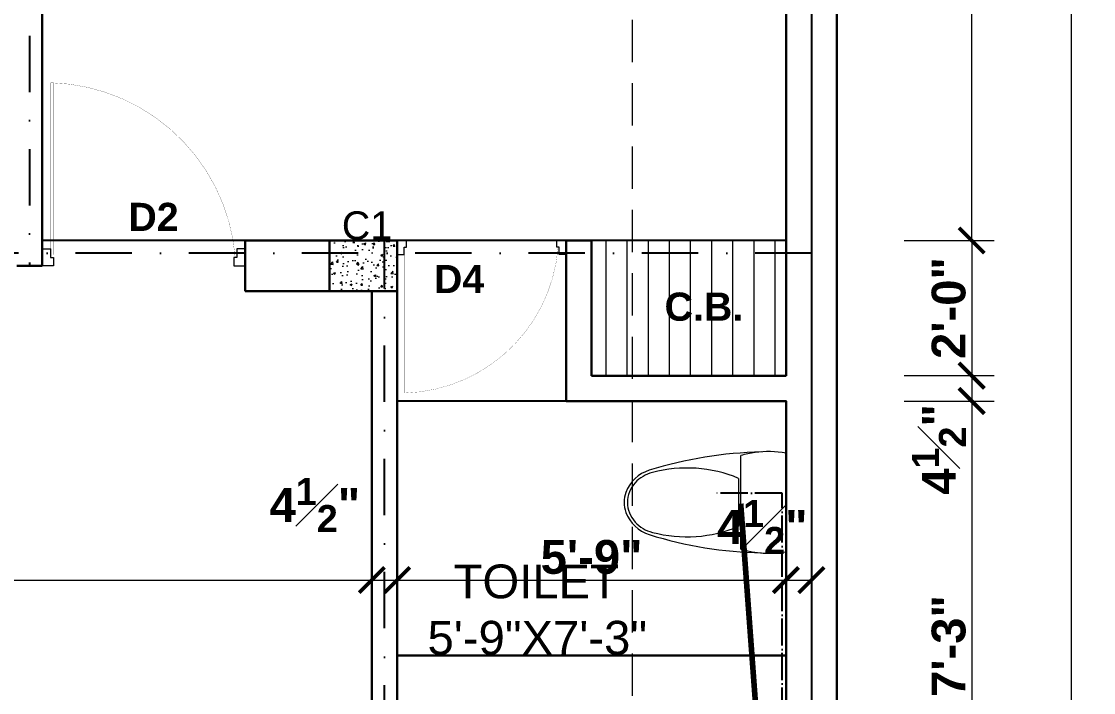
# Model space of a CAD drawing. Header units: feet. Extents: x 12125 to 16886, y -11859 to -10215.
# Drawn here: x 14483.2 to 14673.5, y -11192.2 to -11073.1 of the extents above; entities that cross this region are included whole.
import ezdxf

# ---------------------------------------------------------------- set-up
doc = ezdxf.new("R2010")
doc.units = ezdxf.units.FT
doc.header["$MEASUREMENT"] = 0
doc.header["$PDMODE"] = 2
for name, pattern in [('ACAD_ISO04W100', [30, 24, -3, 0, -3]), ('DASHDOT', [1, 0.5, -0.25, 0, -0.25]), ('DASHED', [0.75, 0.5, -0.25])]:
    doc.linetypes.add(name, pattern=pattern)
doc.layers.get('0').update_dxf_attribs({"lineweight": 30})
for name, color, linetype, lineweight in [('BEAM', 3, 'Continuous', 15), ('center line', 253, 'ACAD_ISO04W100', 5), ('DIM 01', 7, 'Continuous', 9), ('DOOR', 32, 'Continuous', 13), ('HATCH', 9, 'Continuous', 20), ('JOINERY TEXT', 193, 'Continuous', 0), ('P-SOIL', 6, 'Continuous', 18), ('PL-C.W.S', 90, 'ACAD_ISO04W100', 25), ('SANIT_FIXTURES', 13, 'Continuous', 15), ('TEXT', 7, 'Continuous', 30), ('WALL', 10, 'Continuous', 30)]:
    doc.layers.add(name, color=color, linetype=linetype, lineweight=lineweight)
for name, color, linetype, plot in [('BLK_1_FLR_2_BATH', 7, 'Continuous', False), ('BLK_1_FLR_2_BLT_UP_AREA', 7, 'Continuous', False), ('BLK_1_FLR_2_REGULAR_ROOM_2', 1, 'Continuous', False), ('BLK_1_FLR_2_WATER_CLOSET', 4, 'Continuous', False)]:
    doc.layers.add(name, color=color, linetype=linetype, plot=plot)
doc.styles.add('AR. TEXT 01', font='arialbd.ttf')
doc.styles.get("Standard").update_dxf_attribs({"font": 'ARIALN.TTF'})
doc.styles.add('TEX02', font='GARA.TTF')
doc.dimstyles.new('DIM 50', dxfattribs={"dimtxt": 6, "dimasz": 3, "dimexe": 6, "dimexo": 4, "dimgap": 0.3125, "dimtad": 1, "dimzin": 3, "dimdsep": 46, "dimlunit": 4, "dimtxsty": 'AR. TEXT 01', "dimblk": 'DOT', "dimcen": 0.09, "dimclrd": 256, "dimclre": 256, "dimclrt": 256, "dimazin": 0, "dimtfac": 0.8, "dimtofl": 0, "dimtmove": 1, "dimatfit": 3, "dimfxl": 6, "dimfxlon": 1, "dimfrac": 1, "dimtolj": 1, "dimtzin": 0, "dimlwd": -1, "dimlwe": -1, "dimarcsym": 1})

# ---------------------------------------------------------------- blocks, each defined once
blk = doc.blocks.new('D4')
at = {"const_width": 1.12}
blk.add_lwpolyline([(-48.4, 1142.1, 0.383411), (-1083.4, 51.8, 0.414214)], format="xyb", dxfattribs=at)
for points in [[(-100, 1151), (-48.4, 1151), (-48.4, 1133.3), (0, 1133.3), (0, 1200), (-100, 1200), (-100, 1151)], [(-100, 49), (-48.4, 49), (-48.4, 66.7), (0, 66.7), (0, 0), (-100, 0), (-100, 49)]]:
    blk.add_lwpolyline(points)
blk.add_lwpolyline([(-1083.4, 51.8), (-58.1, 51.8), (-58.1, 67.5), (-1083.4, 67.5)], dxfattribs=at)
blk = doc.blocks.new('sdddd')
at = {"layer": 'SANIT_FIXTURES'}
for p, q in [((-7792.08, -3616.35), (-7811.71, -3616.35)), ((-7792.58, -3625.35), (-7811.21, -3625.35)), ((-7806.68, -3625.76), (-7797.11, -3625.76))]:
    blk.add_line(p, q, dxfattribs=at)
blk.add_lwpolyline([(-7792.58, -3625.35), (-7792.08, -3623.08), (-7791.83, -3620.89), (-7791.83, -3618.58), (-7792.08, -3616.35)], dxfattribs=at)
for centre, radius, start, end in [((-7791.4, -3619.73), 20.59, 170.5377, 187.7399), ((-7730.92, -3619.48), 81.02, 181.2224, 197.2477), ((-7872.87, -3619.48), 81.02, 342.7523, 358.7776), ((-7791.4, -3619.73), 20.59, 187.7399, 195.822), ((-7781.98, -3636.05), 26.76, 157.3737, 194.7786), ((-7821.82, -3636.05), 26.76, 345.2214, 22.6263), ((-7801.35, -3641.35), 7.27, 197.2477, 249.5476), ((-7800.86, -3641.04), 7.23, 194.7786, 226.8543), ((-7802.44, -3641.35), 7.27, 290.4524, 342.7523), ((-7802.93, -3641.04), 7.23, 313.1457, 345.2214), ((-7801.9, -3642.14), 5.72, 226.8543, 313.1457), ((-7801.9, -3642.8), 5.72, 249.5476, 290.4524)]:
    blk.add_arc(centre, radius, start, end, dxfattribs=at)
blk = doc.blocks.new('_ArchTick')
at = {"color": 0, "linetype": 'ByBlock', "const_width": 0.15}
blk.add_lwpolyline([(-0.5, -0.5), (0.5, 0.5)], dxfattribs=at)
blk = doc.blocks.new('*D91')
at = {"layer": 'Defpoints', "color": 0, "transparency": 16777216}
for p in [(14611.8, -10943.95), (14651.85, -10943.95), (14611.4, -11111.95)]:
    blk.add_point(p, dxfattribs=at)
at = {"layer": 'DIM 01', "transparency": 16777216}
for p, q in [((14639.85, -10943.95), (14655.85, -10943.95)), ((14651.85, -11111.95), (14651.85, -10943.95)), ((14639.85, -11111.95), (14655.85, -11111.95))]:
    blk.add_line(p, q, dxfattribs=at)
at = {"layer": 'DIM 01', "transparency": 16777216, "xscale": 4.5, "yscale": 4.5, "zscale": 4.5}
for p, rotation in [((14651.85, -10943.95), 90), ((14651.85, -11111.95), 270)]:
    blk.add_blockref('_ArchTick', p, dxfattribs=dict(at, rotation=rotation))
at = {"layer": 'DIM 01', "transparency": 16777216, "insert": (14647.79, -11027.95), "char_height": 6, "attachment_point": 5, "rotation": 90, "style": 'AR. TEXT 01'}
blk.add_mtext('\\A1;14\'-0"', dxfattribs=at)
blk = doc.blocks.new('*D94')
at = {"layer": 'Defpoints', "color": 0, "transparency": 16777216}
for p in [(14632.4, -10934.95), (14623.4, -11540.95), (14669.48, -11540.95)]:
    blk.add_point(p, dxfattribs=at)
at = {"layer": 'DIM 01', "transparency": 16777216}
for p, q in [((14657.48, -10934.95), (14673.48, -10934.95)), ((14669.48, -10934.95), (14669.48, -11540.95)), ((14657.48, -11540.95), (14673.48, -11540.95))]:
    blk.add_line(p, q, dxfattribs=at)
at = {"layer": 'DIM 01', "transparency": 16777216, "xscale": 4.5, "yscale": 4.5, "zscale": 4.5}
for p, rotation in [((14669.48, -10934.95), 90), ((14669.48, -11540.95), 270)]:
    blk.add_blockref('_ArchTick', p, dxfattribs=dict(at, rotation=rotation))
at = {"layer": 'DIM 01', "transparency": 16777216, "insert": (14665.42, -11237.95), "char_height": 6, "attachment_point": 5, "rotation": 90, "style": 'AR. TEXT 01'}
blk.add_mtext('\\A1;50\'-6"', dxfattribs=at)
blk = doc.blocks.new('*D106')
at = {"layer": 'Defpoints', "color": 0, "transparency": 16777216}
for p in [(14545.4, -11164.73), (14545.4, -11172.23), (14357.9, -11177.23)]:
    blk.add_point(p, dxfattribs=at)
at = {"layer": 'DIM 01', "transparency": 16777216}
for p, q in [((14357.9, -11173.23), (14357.9, -11168.23)), ((14545.4, -11168.73), (14545.4, -11176.23)), ((14357.9, -11172.23), (14545.4, -11172.23))]:
    blk.add_line(p, q, dxfattribs=at)
at = {"layer": 'DIM 01', "transparency": 16777216, "xscale": 4.5, "yscale": 4.5, "zscale": 4.5, "rotation": 180}
blk.add_blockref('_ArchTick', (14357.9, -11172.23), dxfattribs=at)
at = {"layer": 'DIM 01', "transparency": 16777216, "xscale": 4.5, "yscale": 4.5, "zscale": 4.5}
blk.add_blockref('_ArchTick', (14545.4, -11172.23), dxfattribs=at)
at = {"layer": 'DIM 01', "transparency": 16777216, "insert": (14451.65, -11166.37), "char_height": 6, "attachment_point": 5, "style": 'AR. TEXT 01'}
blk.add_mtext('\\A1;15\'-7{\\H0.800000x;\\S1#2;}"', dxfattribs=at)
blk = doc.blocks.new('*D107')
at = {"layer": 'Defpoints', "color": 0, "transparency": 16777216}
for p in [(14549.9, -11166.73), (14545.4, -11172.23), (14549.9, -11172.23)]:
    blk.add_point(p, dxfattribs=at)
at = {"layer": 'DIM 01', "transparency": 16777216}
for p, q in [((14545.4, -11168.23), (14545.4, -11168.23)), ((14549.9, -11170.73), (14549.9, -11176.23)), ((14545.4, -11172.23), (14549.9, -11172.23))]:
    blk.add_line(p, q, dxfattribs=at)
at = {"layer": 'DIM 01', "transparency": 16777216, "xscale": 4.5, "yscale": 4.5, "zscale": 4.5, "rotation": 180}
blk.add_blockref('_ArchTick', (14545.4, -11172.23), dxfattribs=at)
at = {"layer": 'DIM 01', "transparency": 16777216, "xscale": 4.5, "yscale": 4.5, "zscale": 4.5}
blk.add_blockref('_ArchTick', (14549.9, -11172.23), dxfattribs=at)
at = {"layer": 'DIM 01', "transparency": 16777216, "insert": (14535.29, -11158.92), "char_height": 6, "attachment_point": 5, "style": 'AR. TEXT 01'}
blk.add_mtext('\\A1;4{\\H0.800000x;\\S1#2;}"', dxfattribs=at)
blk = doc.blocks.new('*D113')
at = {"layer": 'Defpoints', "color": 0, "transparency": 16777216}
for p in [(14618.9, -11172.23), (14549.9, -11177.84), (14618.9, -11180.29)]:
    blk.add_point(p, dxfattribs=at)
at = {"layer": 'DIM 01', "transparency": 16777216}
for p, q in [((14549.9, -11173.84), (14549.9, -11168.23)), ((14618.9, -11176.29), (14618.9, -11168.23)), ((14549.9, -11172.23), (14618.9, -11172.23))]:
    blk.add_line(p, q, dxfattribs=at)
at = {"layer": 'DIM 01', "transparency": 16777216, "xscale": 4.5, "yscale": 4.5, "zscale": 4.5, "rotation": 180}
blk.add_blockref('_ArchTick', (14549.9, -11172.23), dxfattribs=at)
at = {"layer": 'DIM 01', "transparency": 16777216, "xscale": 4.5, "yscale": 4.5, "zscale": 4.5}
blk.add_blockref('_ArchTick', (14618.9, -11172.23), dxfattribs=at)
at = {"layer": 'DIM 01', "transparency": 16777216, "insert": (14584.4, -11168.17), "char_height": 6, "attachment_point": 5, "style": 'AR. TEXT 01'}
blk.add_mtext('\\A1;5\'-9"', dxfattribs=at)
blk = doc.blocks.new('*D114')
at = {"layer": 'Defpoints', "color": 0, "transparency": 16777216}
for p in [(14623.4, -11172.23), (14618.9, -11180.29), (14623.4, -11180.29)]:
    blk.add_point(p, dxfattribs=at)
at = {"layer": 'DIM 01', "transparency": 16777216}
for p, q in [((14618.9, -11176.29), (14618.9, -11168.23)), ((14623.4, -11176.29), (14623.4, -11168.23)), ((14618.9, -11172.23), (14623.4, -11172.23))]:
    blk.add_line(p, q, dxfattribs=at)
at = {"layer": 'DIM 01', "transparency": 16777216, "xscale": 4.5, "yscale": 4.5, "zscale": 4.5, "rotation": 180}
blk.add_blockref('_ArchTick', (14618.9, -11172.23), dxfattribs=at)
at = {"layer": 'DIM 01', "transparency": 16777216, "xscale": 4.5, "yscale": 4.5, "zscale": 4.5}
blk.add_blockref('_ArchTick', (14623.4, -11172.23), dxfattribs=at)
at = {"layer": 'DIM 01', "transparency": 16777216, "insert": (14614.68, -11162.81), "char_height": 6, "attachment_point": 5, "style": 'AR. TEXT 01'}
blk.add_mtext('\\A1;4{\\H0.800000x;\\S1#2;}"', dxfattribs=at)
blk = doc.blocks.new('*D115')
at = {"layer": 'Defpoints', "color": 0, "transparency": 16777216}
for p in [(14611.4, -11111.95), (14611.4, -11135.95), (14651.85, -11135.95)]:
    blk.add_point(p, dxfattribs=at)
at = {"layer": 'DIM 01', "transparency": 16777216}
for p, q in [((14639.85, -11111.95), (14655.85, -11111.95)), ((14651.85, -11111.95), (14651.85, -11135.95)), ((14639.85, -11135.95), (14655.85, -11135.95))]:
    blk.add_line(p, q, dxfattribs=at)
at = {"layer": 'DIM 01', "transparency": 16777216, "xscale": 4.5, "yscale": 4.5, "zscale": 4.5}
for p, rotation in [((14651.85, -11111.95), 90), ((14651.85, -11135.95), 270)]:
    blk.add_blockref('_ArchTick', p, dxfattribs=dict(at, rotation=rotation))
at = {"layer": 'DIM 01', "transparency": 16777216, "insert": (14647.79, -11123.95), "char_height": 6, "attachment_point": 5, "rotation": 90, "style": 'AR. TEXT 01'}
blk.add_mtext('\\A1;2\'-0"', dxfattribs=at)
blk = doc.blocks.new('*D116')
at = {"layer": 'Defpoints', "color": 0, "transparency": 16777216}
for p in [(14611.4, -11135.95), (14618.9, -11140.45), (14651.85, -11140.45)]:
    blk.add_point(p, dxfattribs=at)
at = {"layer": 'DIM 01', "transparency": 16777216}
for p, q in [((14639.85, -11135.95), (14655.85, -11135.95)), ((14651.85, -11135.95), (14651.85, -11140.45)), ((14639.85, -11140.45), (14655.85, -11140.45))]:
    blk.add_line(p, q, dxfattribs=at)
at = {"layer": 'DIM 01', "transparency": 16777216, "xscale": 4.5, "yscale": 4.5, "zscale": 4.5}
for p, rotation in [((14651.85, -11135.95), 90), ((14651.85, -11140.45), 270)]:
    blk.add_blockref('_ArchTick', p, dxfattribs=dict(at, rotation=rotation))
at = {"layer": 'DIM 01', "transparency": 16777216, "insert": (14646.04, -11149.05), "char_height": 6, "attachment_point": 5, "rotation": 90, "style": 'AR. TEXT 01'}
blk.add_mtext('\\A1;4{\\H0.800000x;\\S1#2;}"', dxfattribs=at)
blk = doc.blocks.new('*D117')
at = {"layer": 'Defpoints', "color": 0, "transparency": 16777216}
for p in [(14618.9, -11140.45), (14618.9, -11227.45), (14651.85, -11227.45)]:
    blk.add_point(p, dxfattribs=at)
at = {"layer": 'DIM 01', "transparency": 16777216}
for p, q in [((14639.85, -11140.45), (14655.85, -11140.45)), ((14651.85, -11140.45), (14651.85, -11227.45)), ((14639.85, -11227.45), (14655.85, -11227.45))]:
    blk.add_line(p, q, dxfattribs=at)
at = {"layer": 'DIM 01', "transparency": 16777216, "xscale": 4.5, "yscale": 4.5, "zscale": 4.5}
for p, rotation in [((14651.85, -11140.45), 90), ((14651.85, -11227.45), 270)]:
    blk.add_blockref('_ArchTick', p, dxfattribs=dict(at, rotation=rotation))
at = {"layer": 'DIM 01', "transparency": 16777216, "insert": (14647.79, -11183.95), "char_height": 6, "attachment_point": 5, "rotation": 90, "style": 'AR. TEXT 01'}
blk.add_mtext('\\A1;7\'-3"', dxfattribs=at)
blk = doc.blocks.new('erfr')
at = {"layer": 'HATCH', "ltscale": 5}
h = blk.add_hatch(dxfattribs=at)
h.set_pattern_fill('AR-CONC', color=256, scale=0.5)
h.set_pattern_definition([(50, (-129.5326, 557.8983), (3.58630091, -0.313760675), [0.375, -4.125]), (355, (-129.5326, 557.8983), (-0.69375667, 3.76096067), [0.3, -3.3]), (100.4514445, (-129.2338, 557.872), (2.89254423, 3.44719995), [0.31870096, -3.50571056]), (46.1842, (-129.5326, 558.8983), (5.33620665, -0.8275964), [0.5625, -6.1875]), (96.6356355, (-129.088, 558.8293), (4.67330973, 4.870593), [0.4780517, -5.2585688]), (351.184164, (-129.5326, 558.8983), (4.67330973, 4.870593), [0.45, -4.95]), (21, (-129.0326, 558.6483), (2.98453526, -2.01309445), [0.375, -4.125]), (326, (-129.0326, 558.6483), (1.21657666, 3.62575023), [0.3, -3.3]), (71.4514447, (-128.784, 558.4806), (4.20111188, 1.61265576), [0.31870095, -3.50571056]), (37.5, (-129.5326, 557.8983), (0.060799277, 1.664469269), [0, -3.26, 0, -3.35, 0, -3.3125]), (7.5, (-129.5326, 557.8983), (1.315347687, 1.97205856), [0, -1.91, 0, -3.185, 0, -1.2625]), (327.5, (-130.6476, 557.8983), (2.669112181, -0.112774359), [0, -1.25, 0, -3.9, 0, -5.175]), (317.5, (-131.1476, 557.8983), (2.915930847, 0.50052491), [0, -1.625, 0, -2.59, 0, -3.675])])
h.paths.add_polyline_path([(74703.77, -75000.12), (74715.77, -75000.12), (74715.77, -74991.12), (74703.77, -74991.12)])
at = {"layer": 'WALL', "color": 6, "ltscale": 5}
blk.add_lwpolyline([(74703.77, -74991.12), (74715.77, -74991.12), (74715.77, -75000.12), (74703.77, -75000.12)], close=True, dxfattribs=at)

msp = doc.modelspace()

# ---------------------------------------------------------------- hatches: boundary and pattern name
at = {"layer": 'HATCH'}
h = msp.add_hatch(dxfattribs=at)
h.set_pattern_fill('LINE', color=256, scale=30, angle=90, style=0)
h.set_pattern_definition([(90, (-66548.027, 67868.8174), (-3.75, 2e-16), [])])
h.paths.add_polyline_path([(14591.59, -11111.953), (14584.402, -11111.953), (14584.402, -11135.953), (14591.59, -11135.953)])
h.paths.add_polyline_path([(14591.59, -11111.953), (14591.59, -11135.953), (14618.902, -11135.953), (14618.902, -11111.953)])
h.paths.add_polyline_path([(14596.17, -11128.975), (14612.644, -11128.975), (14612.644, -11118.669), (14596.17, -11118.669)], flags=24)

# ---------------------------------------------------------------- linework, layer by layer
at = {"layer": 'BEAM', "linetype": 'DASHDOT', "lineweight": 25, "ltscale": 20}
for p, q in [((14484.652, -10934.953), (14484.652, -11116.453)), ((14547.652, -11361.703), (14547.652, -11111.953)), ((14623.402, -11114.203), (14272.402, -11114.203))]:
    msp.add_line(p, q, dxfattribs=at)
at = {"layer": 'BLK_1_FLR_2_BATH', "color": 3}
msp.add_lwpolyline([(14549.902, -11227.453), (14618.902, -11227.453), (14618.902, -11185.613), (14549.902, -11185.613)], close=True, dxfattribs=at)
at = {"layer": 'BLK_1_FLR_2_BLT_UP_AREA', "color": 25}
msp.add_lwpolyline([(14272.402, -10934.953), (14623.402, -10934.953), (14623.402, -11540.953), (14272.402, -11540.953), (14272.402, -10934.953)], dxfattribs=at)
at = {"layer": 'BLK_1_FLR_2_REGULAR_ROOM_2', "color": 1}
msp.add_lwpolyline([(14486.902, -10943.953), (14618.902, -10943.953), (14618.902, -11111.953), (14486.902, -11111.953)], close=True, dxfattribs=at)
at = {"layer": 'BLK_1_FLR_2_WATER_CLOSET', "color": 3}
msp.add_lwpolyline([(14549.902, -11185.613), (14618.902, -11185.613), (14618.902, -11140.453), (14549.902, -11140.453)], close=True, dxfattribs=at)
at = {"layer": 'center line'}
msp.add_line((14623.402, -11558.953), (14623.402, -10934.953), dxfattribs=at)
at = {"layer": 'DOOR'}
msp.add_line((14584.402, -11111.953), (14618.902, -11111.953), dxfattribs=at)
at = {"layer": 'P-SOIL', "linetype": 'DASHED', "lineweight": 18, "ltscale": 10, "const_width": 1}
msp.add_lwpolyline([(14610.864, -11158.669), (14616.4, -11233.526)], dxfattribs=at)
at = {"layer": 'PL-C.W.S', "ltscale": 0.2}
msp.add_lwpolyline([(14610.994, -11232.721), (14610.994, -11226.579), (14618.2, -11226.579), (14618.2, -11156.8), (14606.235, -11156.8)], dxfattribs=at)
at = {"layer": 'WALL', "color": 3, "linetype": 'DASHED', "lineweight": 20, "ltscale": 15}
msp.add_line((14591.59, -10904.031), (14591.59, -11555.248), dxfattribs=at)
at = {"layer": 'WALL', "ltscale": 10}
for p, q in [((14486.902, -10934.953), (14486.902, -11116.453)), ((14627.902, -11558.953), (14627.902, -10934.953)), ((14618.902, -10943.953), (14618.902, -11135.953)), ((14522.902, -11111.953), (14522.902, -11120.953)), ((14549.902, -11111.953), (14549.902, -11174.953)), ((14545.402, -11120.953), (14545.402, -11267.953)), ((14618.902, -11140.453), (14618.902, -11174.953)), ((14549.902, -11174.953), (14549.902, -11227.453)), ((14618.902, -11174.953), (14618.902, -11227.453))]:
    msp.add_line(p, q, dxfattribs=at)
at = {"layer": 'WALL', "ltscale": 5}
for p, q in [((14522.902, -11111.953), (14545.402, -11111.953)), ((14545.402, -11111.953), (14549.902, -11111.953)), ((14579.902, -11111.953), (14584.402, -11111.953)), ((14579.902, -11140.453), (14579.902, -11111.953)), ((14584.402, -11135.953), (14584.402, -11111.953)), ((14482.402, -11116.453), (14486.902, -11116.453)), ((14522.902, -11120.953), (14545.402, -11120.953)), ((14584.402, -11135.953), (14618.902, -11135.953)), ((14579.902, -11140.453), (14618.902, -11140.453))]:
    msp.add_line(p, q, dxfattribs=at)

# ---------------------------------------------------------------- block references
at = {"layer": 'DOOR'}
for p, xscale, yscale, zscale, rotation in [((14486.902, -11116.453), 0.02999999999999, 0.02999999999999, 0.02999999999999, 270.0000000003335), ((14549.902, -11111.953), -0.025, 0.025, 0.025, 269.9999999996664)]:
    msp.add_blockref('D4', p, dxfattribs=dict(at, xscale=xscale, yscale=yscale, zscale=zscale, rotation=rotation))
at = {"layer": 'SANIT_FIXTURES', "xscale": 0.89310376532376, "yscale": 0.89310376532376, "zscale": 0.89310376532376, "rotation": 269.9999999999396}
msp.add_blockref('sdddd', (17848.674, -18126.356), dxfattribs=at)
at = {"layer": 'WALL'}
msp.add_blockref('erfr', (-60165.871, 63879.167), dxfattribs=at)

# ---------------------------------------------------------------- texts
at = {"layer": 'JOINERY TEXT', "char_height": 5, "width": 9.8234, "attachment_point": 1}
for s, insert in [('{\\fArial|b1|i0|c0|p34;D2}', (14502.196, -11105.27)), ('{\\fArial|b1|i0|c0|p34;D4}', (14556.423, -11116.301))]:
    msp.add_mtext(s, dxfattribs=dict(at, insert=insert))
at = {"layer": 'JOINERY TEXT', "color": 6, "insert": (14540.078, -11106.783), "char_height": 5, "width": 9.8234, "attachment_point": 1}
msp.add_mtext('{\\fArial|b0|i0|c0|p34;C1}', dxfattribs=at)
at = {"layer": 'TEXT', "ltscale": 10, "insert": (14604.332, -11121.2), "char_height": 5, "attachment_point": 2}
msp.add_mtext('\\A1;{\\fArial|b1|i0|c0|p34;\\H1.0003x;C.B.}', dxfattribs=at)
at = {"layer": 'TEXT', "insert": (14528.551, -11169.477), "char_height": 6, "width": 91.7049, "attachment_point": 1, "style": 'TEX02'}
msp.add_mtext('\\A1;\\pi31.36405;{\\fArial|b0|i0|c0|p34;TOILET\\P\\pi26.73717;5\'-9"X7\'-3"}', dxfattribs=at)

# ---------------------------------------------------------------- dimensions: what is measured, and where the dimension line sits
at = {"layer": 'DIM 01'}
for base, p1, p2, picture, middle in [((14669.481, -11540.953), (14632.402, -10934.953), (14623.402, -11540.953), '*D94', (14665.421, -11237.953)), ((14651.851, -10943.953), (14611.402, -11111.953), (14611.803, -10943.953), '*D91', (14647.791, -11027.953)), ((14651.851, -11135.953), (14611.402, -11111.953), (14611.402, -11135.953), '*D115', (14647.791, -11123.953)), ((14651.851, -11227.453), (14618.902, -11140.453), (14618.902, -11227.453), '*D117', (14647.791, -11183.953))]:
    dim = msp.add_linear_dim(base=base, p1=p1, p2=p2, angle=90, dimstyle='DIM 50', override={"dimtxt": 6, "dimasz": 4.5, "dimexe": 4, "dimgap": 1, "dimblk1": 'ArchTick', "dimblk2": 'ArchTick', "dimsah": 1, "dimfxl": 12}, dxfattribs=at)
    dim.commit()
    dim.dimension.update_dxf_attribs({"geometry": picture, "text_midpoint": middle})
dim = msp.add_linear_dim(base=(14651.851, -11140.453), p1=(14611.402, -11135.953), p2=(14618.902, -11140.453), angle=90, dimstyle='DIM 50', override={"dimtxt": 6, "dimasz": 4.5, "dimexe": 4, "dimgap": 1, "dimblk1": 'ArchTick', "dimblk2": 'ArchTick', "dimsah": 1, "dimfxl": 12}, dxfattribs=at)
dim.commit()
dim.dimension.update_dxf_attribs({"geometry": '*D116', "text_midpoint": (14651.851, -11149.051), "dimtype": 160})
for base, p1, p2, picture, middle in [((14549.902, -11172.233), (14545.402, -11172.233), (14549.902, -11166.733), '*D107', (14535.291, -11164.733)), ((14623.402, -11172.233), (14618.902, -11180.287), (14623.402, -11180.287), '*D114', (14614.684, -11168.621))]:
    dim = msp.add_linear_dim(base=base, p1=p1, p2=p2, dimstyle='DIM 50', override={"dimtxt": 6, "dimasz": 4.5, "dimexe": 4, "dimgap": 1, "dimblk1": 'ArchTick', "dimblk2": 'ArchTick', "dimsah": 1, "dimfxl": 12}, dxfattribs=at)
    dim.commit()
    dim.dimension.update_dxf_attribs({"geometry": picture, "text_midpoint": middle, "dimtype": 160})
for base, p1, p2, picture, middle in [((14545.402, -11172.233), (14357.902, -11177.233), (14545.402, -11164.733), '*D106', (14451.652, -11166.368)), ((14618.902, -11172.233), (14549.902, -11177.838), (14618.902, -11180.287), '*D113', (14584.402, -11168.167))]:
    dim = msp.add_linear_dim(base=base, p1=p1, p2=p2, dimstyle='DIM 50', override={"dimtxt": 6, "dimasz": 4.5, "dimexe": 4, "dimgap": 1, "dimblk1": 'ArchTick', "dimblk2": 'ArchTick', "dimsah": 1, "dimfxl": 12}, dxfattribs=at)
    dim.commit()
    dim.dimension.update_dxf_attribs({"geometry": picture, "text_midpoint": middle})

doc.saveas('drawing.dxf')
